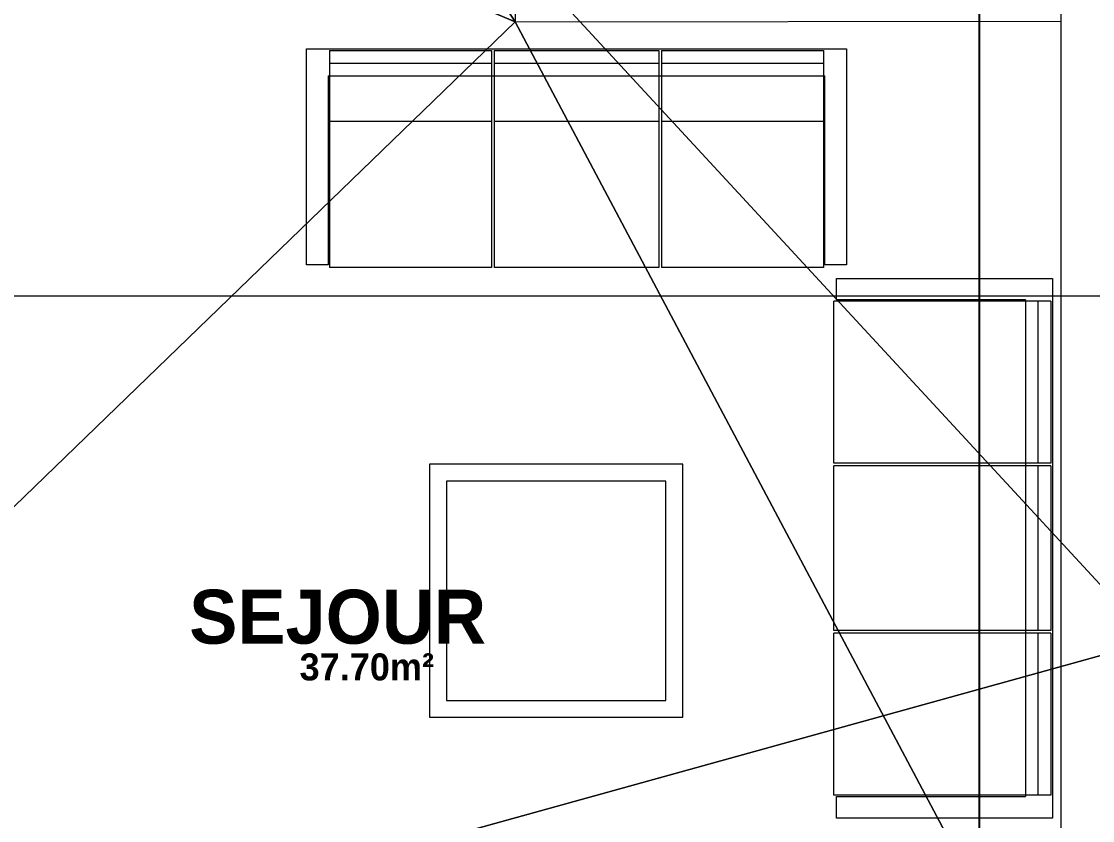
# Model space of a CAD drawing. Header units: metres. Extents: x -12536 to 12621, y -17191 to 9596.
# Drawn here: x -11953.3 to -11556.5, y -3426.2 to -3130.1 of the extents above; entities that cross this region are included whole.
import ezdxf
from ezdxf.enums import TextEntityAlignment as Align
from ezdxf.lldxf.tags import DXFTag

# ---------------------------------------------------------------- set-up
doc = ezdxf.new("R2010")
doc.units = ezdxf.units.M
doc.header["$MEASUREMENT"] = 0
doc.header["$PDMODE"] = 2
doc.header["$PDSIZE"] = 0.25
for name, color, linetype in [('Calque commun', 7, 'Continuous'), ('Cotations', 7, 'Continuous'), ('Textes', 7, 'Continuous')]:
    doc.layers.add(name, color=color, linetype=linetype)
doc.styles.add('Century Gothic', font='GOTHICB.TTF', dxfattribs={"height": 0.4})
doc.styles.add('Century Gothic2', font='GOTHICB.TTF', dxfattribs={"height": 0.313})
doc.styles.add('Century Gothic6', font='GOTHIC.TTF', dxfattribs={"height": 0.18})
tags = doc.linetypes.add('DASHDOT2', pattern=[0.5, 0.25, -0.125, 0, -0.125]).pattern_tags.tags
tags[10:11] = [DXFTag(74, 4), DXFTag(75, 0), DXFTag(340, '0'), DXFTag(46, 1.0), DXFTag(50, 0.0), DXFTag(44, 0.0), DXFTag(45, 0.0)]
tags[8:9] = [DXFTag(74, 4), DXFTag(75, 0), DXFTag(340, '0'), DXFTag(46, 1.0), DXFTag(50, 0.0), DXFTag(44, 0.0), DXFTag(45, 0.0)]
tags[6:7] = [DXFTag(74, 4), DXFTag(75, 0), DXFTag(340, '0'), DXFTag(46, 1.0), DXFTag(50, 0.0), DXFTag(44, 0.0), DXFTag(45, 0.0)]
tags[4:5] = [DXFTag(74, 4), DXFTag(75, 0), DXFTag(340, '0'), DXFTag(46, 1.0), DXFTag(50, 0.0), DXFTag(44, 0.0), DXFTag(45, 0.0)]
tags = doc.linetypes.add('DOT2', pattern=[0.125, 0, -0.125]).pattern_tags.tags
tags[6:7] = [DXFTag(74, 4), DXFTag(75, 0), DXFTag(340, '0'), DXFTag(46, 1.0), DXFTag(50, 0.0), DXFTag(44, 0.0), DXFTag(45, 0.0)]
tags[4:5] = [DXFTag(74, 4), DXFTag(75, 0), DXFTag(340, '0'), DXFTag(46, 1.0), DXFTag(50, 0.0), DXFTag(44, 0.0), DXFTag(45, 0.0)]
tags = doc.linetypes.add('HIDDEN', pattern=[0.375, 0.25, -0.125]).pattern_tags.tags
tags[6:7] = [DXFTag(74, 4), DXFTag(75, 0), DXFTag(340, '0'), DXFTag(46, 1.0), DXFTag(50, 0.0), DXFTag(44, 0.0), DXFTag(45, 0.0)]
tags[4:5] = [DXFTag(74, 4), DXFTag(75, 0), DXFTag(340, '0'), DXFTag(46, 1.0), DXFTag(50, 0.0), DXFTag(44, 0.0), DXFTag(45, 0.0)]
tags = doc.linetypes.add('HIDDEN2', pattern=[0.1875, 0.125, -0.0625]).pattern_tags.tags
tags[6:7] = [DXFTag(74, 4), DXFTag(75, 0), DXFTag(340, '0'), DXFTag(46, 1.0), DXFTag(50, 0.0), DXFTag(44, 0.0), DXFTag(45, 0.0)]
tags[4:5] = [DXFTag(74, 4), DXFTag(75, 0), DXFTag(340, '0'), DXFTag(46, 1.0), DXFTag(50, 0.0), DXFTag(44, 0.0), DXFTag(45, 0.0)]
doc.dimstyles.new('DIM7', dxfattribs={"dimtxt": 0.18, "dimasz": 0.035, "dimexe": 0.05, "dimexo": 0, "dimgap": 0.05, "dimtad": 1, "dimzin": 1, "dimdsep": 46, "dimtxsty": 'Century Gothic6', "dimblk": 'ORIGIN', "dimcen": 0.09, "dimdle": 0.05, "dimadec": 0, "dimazin": 0, "dimtfac": 1, "dimtdec": 4, "dimtix": 1, "dimtofl": 0, "dimtmove": 0, "dimatfit": 3, "dimfxl": 0.05, "dimfxlon": 1, "dimfrac": 2, "dimtolj": 1, "dimtzin": 0, "dimarcsym": 2})

# ---------------------------------------------------------------- blocks, each defined once
blk = doc.blocks.new('Block17413')
at = {"layer": 'Calque commun', "color": 7, "linetype": 'Continuous', "lineweight": 5}
blk.add_line((-22.5588, -22.7707), (-22.5588, -31.1306), dxfattribs=at)
blk = doc.blocks.new('sofa3')
at = {"layer": 'Calque commun', "color": 0, "linetype": 'ByBlock', "lineweight": -2}
for p, q in [((0, 0), (0, -0.8)), ((2, 0), (0, 0)), ((2, 0), (2, 0)), ((2, 0), (2, 0)), ((2, 0), (2, 0)), ((2, 0), (2, 0)), ((2, -0.8), (2, 0)), ((0.685, -0.0067), (0.085, -0.0067)), ((0.085, -0.0067), (0.085, -0.1)), ((0.685, -0.0067), (0.685, -0.1)), ((1.305, -0.0067), (0.695, -0.0067)), ((0.695, -0.0067), (0.695, -0.1)), ((1.305, -0.0067), (1.305, -0.1)), ((1.915, -0.0067), (1.315, -0.0067)), ((1.315, -0.0067), (1.315, -0.1)), ((1.915, -0.0067), (1.915, -0.1)), ((0.685, -0.054), (0.085, -0.054)), ((1.305, -0.054), (0.695, -0.054)), ((1.915, -0.054), (1.315, -0.054)), ((0.08, -0.1), (0.08, -0.1)), ((0.08, -0.1), (0.08, -0.1)), ((0.08, -0.1), (0.08, -0.1)), ((0.08, -0.1), (0.08, -0.1)), ((0.085, -0.1), (0.08, -0.1)), ((0.08, -0.74), (0.08, -0.1)), ((0.685, -0.1), (0.085, -0.1)), ((0.085, -0.1), (0.085, -0.14)), ((0.085, -0.11), (0.085, -0.11)), ((0.085, -0.11), (0.085, -0.11)), ((0.695, -0.1), (0.685, -0.1)), ((0.685, -0.1), (0.685, -0.14)), ((0.685, -0.11), (0.685, -0.11)), ((0.685, -0.11), (0.685, -0.11)), ((1.305, -0.1), (0.695, -0.1)), ((0.695, -0.1), (0.695, -0.14)), ((0.695, -0.11), (0.695, -0.11)), ((0.695, -0.11), (0.695, -0.11)), ((1.315, -0.1), (1.305, -0.1)), ((1.305, -0.1), (1.305, -0.14)), ((1.305, -0.11), (1.305, -0.11)), ((1.305, -0.11), (1.305, -0.11)), ((1.915, -0.1), (1.315, -0.1)), ((1.315, -0.1), (1.315, -0.14)), ((1.315, -0.11), (1.315, -0.11)), ((1.315, -0.11), (1.315, -0.11)), ((1.92, -0.1), (1.915, -0.1)), ((1.915, -0.1), (1.915, -0.14)), ((1.915, -0.11), (1.915, -0.11)), ((1.915, -0.11), (1.915, -0.11)), ((1.92, -0.1), (1.92, -0.1)), ((1.92, -0.1), (1.92, -0.1)), ((1.92, -0.1), (1.92, -0.1)), ((1.92, -0.1), (1.92, -0.1)), ((1.92, -0.1), (1.92, -0.74)), ((0.085, -0.14), (0.085, -0.81)), ((0.685, -0.14), (0.685, -0.81)), ((0.695, -0.14), (0.695, -0.81)), ((1.305, -0.14), (1.305, -0.81)), ((1.315, -0.14), (1.315, -0.81)), ((1.915, -0.14), (1.915, -0.81)), ((0.085, -0.27), (0.685, -0.27)), ((0.695, -0.27), (1.305, -0.27)), ((1.315, -0.27), (1.915, -0.27)), ((0.08, -0.76), (0.08, -0.74)), ((1.92, -0.74), (1.92, -0.76)), ((0.08, -0.8), (0.08, -0.76)), ((1.92, -0.76), (1.92, -0.8)), ((0, -0.8), (0, -0.8)), ((0, -0.8), (0, -0.8)), ((0, -0.8), (0.08, -0.8)), ((0.08, -0.8), (0.08, -0.8)), ((0.08, -0.8), (0.08, -0.8)), ((0.085, -0.81), (0.085, -0.81)), ((0.085, -0.81), (0.085, -0.81)), ((0.085, -0.81), (0.685, -0.81)), ((0.685, -0.81), (0.685, -0.81)), ((0.685, -0.81), (0.685, -0.81)), ((0.695, -0.81), (0.695, -0.81)), ((0.695, -0.81), (0.695, -0.81)), ((0.695, -0.81), (1.305, -0.81)), ((1.305, -0.81), (1.305, -0.81)), ((1.305, -0.81), (1.305, -0.81)), ((1.315, -0.81), (1.315, -0.81)), ((1.315, -0.81), (1.315, -0.81)), ((1.315, -0.81), (1.915, -0.81)), ((1.915, -0.81), (1.915, -0.81)), ((1.915, -0.81), (1.915, -0.81)), ((1.92, -0.8), (1.92, -0.8)), ((1.92, -0.8), (1.92, -0.8)), ((1.92, -0.8), (2, -0.8))]:
    blk.add_line(p, q, dxfattribs=at)
blk = doc.blocks.new('lrtbl3')
at = {"layer": 'Calque commun', "color": 0, "linetype": 'ByBlock', "lineweight": -2}
for p, q in [((0, 0), (0.6, 0)), ((0, -0.6), (0, 0)), ((0.6, 0), (0.6, -0.6)), ((0.04, -0.04), (0.56, -0.04)), ((0.04, -0.56), (0.04, -0.04)), ((0.56, -0.04), (0.56, -0.56)), ((0.56, -0.56), (0.04, -0.56)), ((0.6, -0.6), (0, -0.6))]:
    blk.add_line(p, q, dxfattribs=at)
blk = doc.blocks.new('_ORIGIN')
at = {"color": 0, "linetype": 'ByBlock', "lineweight": -2}
blk.add_line((0, 0), (-1, 0), dxfattribs=at)
blk.add_circle((0, 0), 0.5, dxfattribs=at)
blk = doc.blocks.new('*D1654')
at = {"layer": 'Calque commun', "color": 0, "linetype": 'ByBlock', "lineweight": -2, "transparency": 16777216}
for p, q in [((-11598.33, -3130.3), (-11598.43, -3130.3)), ((-11598.38, -3130.3), (-11598.38, -3130.34)), ((-11598.38, -3511.26), (-11598.38, -3130.34)), ((-11598.33, -3511.3), (-11598.43, -3511.3))]:
    blk.add_line(p, q, dxfattribs=at)
at = {"layer": 'Calque commun', "color": 0, "linetype": 'Continuous', "lineweight": -2, "transparency": 16777216}
blk.add_line((-11598.38, -3130.27), (-11598.38, -3130.23), dxfattribs=at)
at = {"layer": 'Defpoints', "color": 0, "linetype": 'Continuous', "transparency": 16777216}
for p in [(-11598.38, -3130.3), (-11568.32, -3130.3), (-11568.31, -3511.3)]:
    blk.add_point(p, dxfattribs=at)
at = {"layer": 'Calque commun', "color": 0, "linetype": 'Continuous', "lineweight": -2, "transparency": 16777216, "xscale": 0.03500000014901161, "yscale": 0.03500000014901161, "zscale": 0.03500000014901161, "rotation": 270}
for p in [(-11598.38, -3130.3), (-11598.38, -3511.3)]:
    blk.add_blockref('_ORIGIN', p, dxfattribs=at)
at = {"layer": 'Calque commun', "color": 0, "linetype": 'Continuous', "lineweight": 5, "transparency": 16777216, "insert": (-11598.43, -3320.8), "char_height": 0.18, "attachment_point": 8, "rotation": 90, "line_spacing_factor": 0.773441, "style": 'Century Gothic6'}
blk.add_mtext('\\A1;381.00', dxfattribs=at)
blk = doc.blocks.new('*D1655')
at = {"layer": 'Calque commun', "color": 0, "linetype": 'ByBlock', "lineweight": -2, "transparency": 16777216}
for p, q in [((-11598.33, -3125.3), (-11598.43, -3125.3)), ((-11598.38, -3125.3), (-11598.38, -3125.33)), ((-11598.38, -3130.27), (-11598.38, -3125.33)), ((-11598.33, -3130.3), (-11598.43, -3130.3))]:
    blk.add_line(p, q, dxfattribs=at)
at = {"layer": 'Calque commun', "color": 0, "linetype": 'Continuous', "lineweight": -2, "transparency": 16777216}
blk.add_line((-11598.38, -3125.26), (-11598.38, -3125.23), dxfattribs=at)
at = {"layer": 'Defpoints', "color": 0, "linetype": 'Continuous', "transparency": 16777216}
for p in [(-11598.38, -3125.3), (-11568.32, -3125.3), (-11568.32, -3130.3)]:
    blk.add_point(p, dxfattribs=at)
at = {"layer": 'Calque commun', "color": 0, "linetype": 'Continuous', "lineweight": -2, "transparency": 16777216, "xscale": 0.03500000014901161, "yscale": 0.03500000014901161, "zscale": 0.03500000014901161, "rotation": 270}
for p in [(-11598.38, -3125.3), (-11598.38, -3130.3)]:
    blk.add_blockref('_ORIGIN', p, dxfattribs=at)
at = {"layer": 'Calque commun', "color": 0, "linetype": 'Continuous', "lineweight": 5, "transparency": 16777216, "insert": (-11598.43, -3127.8), "char_height": 0.18, "attachment_point": 8, "rotation": 90, "line_spacing_factor": 0.773441, "style": 'Century Gothic6'}
blk.add_mtext('\\A1;5.00', dxfattribs=at)

msp = doc.modelspace()

# ---------------------------------------------------------------- linework, layer by layer
at = {"layer": 'Cotations', "color": 1, "linetype": 'DASHDOT2', "lineweight": 20}
msp.add_line((-12253.383, -3231.862), (-9455.319, -3231.862), dxfattribs=at)

# ---------------------------------------------------------------- block references
at = {"layer": 'Calque commun', "color": 0, "linetype": 'ByBlock', "lineweight": -2, "xscale": 100, "yscale": 100, "zscale": 100}
msp.add_blockref('Block17413', (-9312.433, -398.28), dxfattribs=at)
at = {"layer": 'Calque commun', "color": 8, "linetype": 'DOT2', "lineweight": 5, "extrusion": (0, 0, -1), "xscale": 100, "yscale": 100, "zscale": 100}
msp.add_blockref('sofa3', (11647.701, -3140.263), dxfattribs=at)
at = {"layer": 'Calque commun', "color": 8, "linetype": 'DOT2', "lineweight": 5, "extrusion": (0, 0, -1)}
for name, p, xscale, yscale, zscale, rotation in [('sofa3', (11571.376, -3425.345), 100, 100, 100, 89.99999999999999), ('lrtbl3', (11802.099, -3387.959), 156.25, 156.25, 156.25, 180)]:
    msp.add_blockref(name, p, dxfattribs=dict(at, xscale=xscale, yscale=yscale, zscale=zscale, rotation=rotation))

# ---------------------------------------------------------------- texts
at = {"layer": 'Textes', "color": 5, "linetype": 'ByBlock', "lineweight": -2, "style": 'Century Gothic'}
msp.add_text('SEJOUR', height=20, dxfattribs=at).set_placement((-11891.156, -3340.701), align=Align.TOP_LEFT)
at = {"layer": 'Textes', "color": 9, "linetype": 'ByBlock', "lineweight": -2, "style": 'Century Gothic2'}
msp.add_text('37.70m²', height=10, dxfattribs=at).set_placement((-11800.474, -3364.289, 0), align=Align.TOP_RIGHT)

# ---------------------------------------------------------------- dimensions: what is measured, and where the dimension line sits
at = {"layer": 'Calque commun', "color": 5, "linetype": 'Continuous', "lineweight": 5}
for base, p1, p2, picture, middle in [((-11598.376, -3125.3), (-11568.316, -3130.3), (-11568.316, -3125.3), '*D1655', (-11598.52, -3127.8)), ((-11598.376, -3130.3), (-11568.314, -3511.297), (-11568.316, -3130.3), '*D1654', (-11598.52, -3320.798))]:
    dim = msp.add_linear_dim(base=base, p1=p1, p2=p2, angle=90, dimstyle='DIM7', dxfattribs=at)
    dim.commit()
    dim.dimension.update_dxf_attribs({"geometry": picture, "text_midpoint": middle})

# ---------------------------------------------------------------- meshes
at = {"layer": 'Calque commun', "color": 7, "linetype": 'Continuous', "lineweight": 5}
mesh = msp.add_polyface(dxfattribs=at)
corners = [(-6352.223, -1261.028), (-12352.223, -1261.028), (-12352.223, -5461.028), (-6352.223, -5461.028)]
mesh.append_faces([[corners[k] for k in face] for face in [(0, 1, 2, 3)]], dxfattribs={"color": 7})
at = {"layer": 'Calque commun', "color": 9, "linetype": 'HIDDEN', "lineweight": 20}
mesh = msp.add_polyface(dxfattribs=at)
corners = [(-9594.317, -2643.344), (-10254.316, -3359.805), (-9594.317, -3543.344), (-10254.316, -3543.344), (-11534.313, -3359.805), (-10234.035, -2643.344), (-11556.313, -2643.344), (-12196.312, -2643.344), (-12196.312, -3543.344), (-11534.313, -3543.344), (-10234.035, -2459.805), (-11556.313, -2459.805)]
mesh.append_faces([[corners[k] for k in face] for face in [(4, 8, 9)]], dxfattribs={"vtx0": -1, "color": 9})
mesh.append_faces([[corners[k] for k in face] for face in [(0, 1, 2), (7, 4, 6)]], dxfattribs={"vtx0": -1, "vtx1": -1, "color": 9})
mesh.append_faces([[corners[k] for k in face] for face in [(4, 5, 6)]], dxfattribs={"vtx0": -1, "vtx1": -1, "vtx2": -1, "color": 9})
mesh.append_faces([[corners[k] for k in face] for face in [(4, 1, 5), (7, 8, 4), (5, 10, 6), (0, 5, 1)]], dxfattribs={"vtx1": -1, "vtx2": -1, "color": 9})
mesh.append_faces([[corners[k] for k in face] for face in [(1, 3, 2), (10, 11, 6)]], dxfattribs={"vtx2": -1, "color": 9})
at = {"layer": 'Calque commun', "color": 9, "linetype": 'HIDDEN2', "lineweight": 5}
mesh = msp.add_polyface(dxfattribs=at)
corners = [(-11568.314, -3511.344), (-11770.422, -3130.347), (-11568.316, -3130.04), (-11893.313, -2675.345), (-12102.31, -2921.345), (-12164.312, -2675.345), (-12102.31, -2990.871), (-11893.313, -2940.346), (-12164.312, -3511.344), (-12164.312, -2990.871), (-12164.312, -2921.345), (-11686.315, -2940.346), (-11770.313, -3030.345), (-11686.315, -3030.345)]
mesh.append_faces([[corners[k] for k in face] for face in [(0, 1, 2)]], dxfattribs={"vtx0": -1, "color": 9})
mesh.append_faces([[corners[k] for k in face] for face in [(3, 4, 5), (11, 12, 7)]], dxfattribs={"vtx0": -1, "vtx1": -1, "color": 9})
mesh.append_faces([[corners[k] for k in face] for face in [(6, 7, 1), (8, 6, 1)]], dxfattribs={"vtx0": -1, "vtx1": -1, "vtx2": -1, "color": 9})
mesh.append_faces([[corners[k] for k in face] for face in [(7, 12, 1)]], dxfattribs={"vtx0": -1, "vtx2": -1, "color": 9})
mesh.append_faces([[corners[k] for k in face] for face in [(10, 5, 4)]], dxfattribs={"vtx1": -1, "color": 9})
mesh.append_faces([[corners[k] for k in face] for face in [(3, 7, 4), (6, 4, 7), (0, 8, 1)]], dxfattribs={"vtx1": -1, "vtx2": -1, "color": 9})
mesh.append_faces([[corners[k] for k in face] for face in [(8, 9, 6), (11, 13, 12)]], dxfattribs={"vtx2": -1, "color": 9})

doc.saveas('drawing.dxf')
